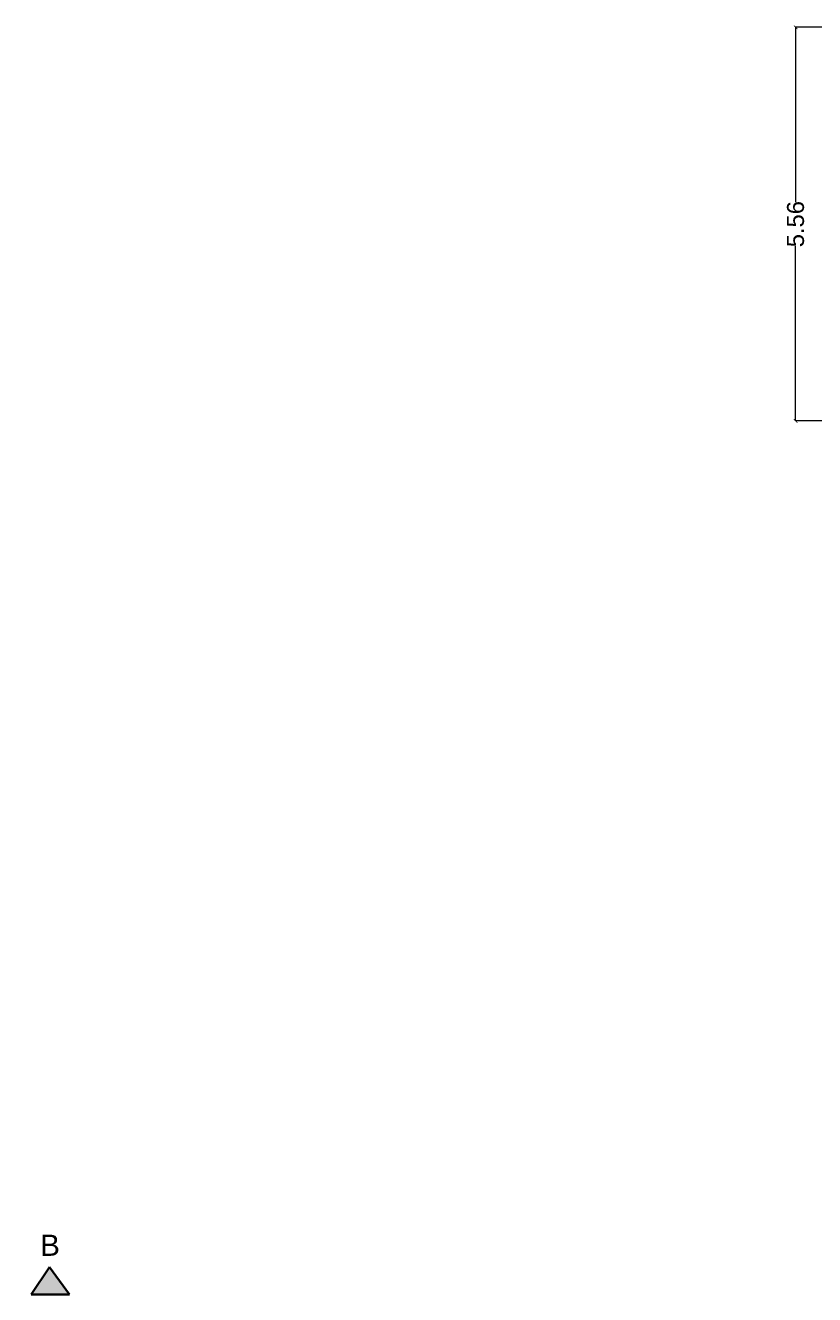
# Model space of a CAD drawing. Header units: metres. Extents: x 0 to 63445, y 32361 to 32804.
# Drawn here: x 63235.55 to 63246.69, y 32696.43 to 32714.37 of the extents above; entities that cross this region are included whole.
import ezdxf

# ---------------------------------------------------------------- set-up
doc = ezdxf.new("R2010")
doc.units = ezdxf.units.M
doc.header["$MEASUREMENT"] = 0
doc.header["$PDMODE"] = 34
doc.header["$PDSIZE"] = -10
doc.layers.get('0').update_dxf_attribs({"lineweight": 25})
for name, color, linetype, lineweight in [('DIM', 56, 'Continuous', 20), ('TEXT-2', 65, 'Continuous', 18), ('wall', 7, 'Continuous', 30)]:
    doc.layers.add(name, color=color, linetype=linetype, lineweight=lineweight)
doc.styles.add('AutoDCRFont', font='arial.ttf')
doc.styles.get("Standard").update_dxf_attribs({"font": 'arial.ttf', "height": 0.4})
doc.styles.add('TNR', font='times.ttf', dxfattribs={"height": 0.5})
doc.dimstyles.new('ARCHANA', dxfattribs={"dimscale": 0, "dimtxt": 0.5, "dimasz": 0.5, "dimexe": 0, "dimexo": 0, "dimgap": 0, "dimtad": 0, "dimzin": 0, "dimdsep": 46, "dimtxsty": 'TNR', "dimblk": 'ARCHTICK', "dimcen": 0.09, "dimclrd": 36, "dimclre": 36, "dimclrt": 7, "dimadec": 0, "dimazin": 0, "dimtfac": 1, "dimtofl": 0, "dimtmove": 0, "dimatfit": 3, "dimldrblk": 'ARCHTICK', "dimfxl": 1, "dimfrac": 2, "dimtolj": 1, "dimtzin": 0, "dimlwd": -1, "dimlwe": -1, "dimarcsym": 0})

# ---------------------------------------------------------------- blocks, each defined once
blk = doc.blocks.new('_ArchTick')
at = {"color": 0, "linetype": 'ByBlock', "const_width": 0.15}
blk.add_lwpolyline([(-0.5, -0.5), (0.5, 0.5)], dxfattribs=at)
blk = doc.blocks.new('*D864')
at = {"layer": 'Defpoints', "color": 0, "ltscale": 3, "transparency": 16777216}
for p in [(63247.283, 32714.342), (63246.424, 32708.779), (63247.283, 32708.779)]:
    blk.add_point(p, dxfattribs=at)
at = {"layer": 'DIM', "ltscale": 3, "transparency": 16777216}
for p, q in [((63247.283, 32714.342), (63246.424, 32714.342)), ((63246.424, 32714.342), (63246.424, 32711.872)), ((63246.424, 32708.779), (63246.424, 32711.248)), ((63247.283, 32708.779), (63246.424, 32708.779))]:
    blk.add_line(p, q, dxfattribs=at)
at = {"layer": 'DIM', "ltscale": 3, "transparency": 16777216, "xscale": 0.05, "yscale": 0.05, "zscale": 0.05}
for p, rotation in [((63246.424, 32714.342), 90), ((63246.424, 32708.779), 270)]:
    blk.add_blockref('_ArchTick', p, dxfattribs=dict(at, rotation=rotation))
at = {"layer": 'DIM', "color": 7, "ltscale": 3, "transparency": 16777216, "insert": (63246.424, 32711.56), "char_height": 0.4, "attachment_point": 5, "rotation": 90}
blk.add_mtext('\\A1;{\\H0.6x;5.56}', dxfattribs=at)
blk = doc.blocks.new('*D869')
at = {"layer": 'Defpoints', "color": 0, "ltscale": 3, "transparency": 16777216}
for p in [(0.832, 32714.342), (63267.277, 32714.342), (0, 32701.59)]:
    blk.add_point(p, dxfattribs=at)
at = {"layer": 'DIM', "ltscale": 3, "transparency": 16777216}
for p, q in [((5.832, 32714.342), (0.832, 32714.342)), ((0.832, 32714.342), (0.832, 32708.36)), ((0.832, 32701.59), (0.832, 32707.571)), ((0, 32701.59), (0.832, 32701.59))]:
    blk.add_line(p, q, dxfattribs=at)
at = {"layer": 'DIM', "ltscale": 3, "transparency": 16777216, "xscale": 0.05, "yscale": 0.05, "zscale": 0.05}
for p, rotation in [((0.832, 32714.342), 90), ((0.832, 32701.59), 270)]:
    blk.add_blockref('_ArchTick', p, dxfattribs=dict(at, rotation=rotation))
at = {"layer": 'DIM', "color": 7, "ltscale": 3, "transparency": 16777216, "insert": (0.832, 32707.966), "char_height": 0.4, "attachment_point": 5, "rotation": 90}
blk.add_mtext('\\A1;{\\H0.6x;12.75}', dxfattribs=at)

msp = doc.modelspace()

# ---------------------------------------------------------------- hatches: boundary and pattern name
at = {"layer": 'wall', "ltscale": 3}
msp.add_hatch(color=252, dxfattribs=at).paths.add_polyline_path([(63235.6251, 32696.4311), (63236.1669, 32696.4311), (63235.8871, 32696.8202)])

# ---------------------------------------------------------------- linework, layer by layer
for p, q in [((63235.8871, 32696.8202), (63235.6251, 32696.4311)), ((63236.1669, 32696.4311), (63235.8871, 32696.8202)), ((63235.6251, 32696.4311), (63236.1669, 32696.4311))]:
    msp.add_line(p, q, dxfattribs=at)

# ---------------------------------------------------------------- texts
at = {"layer": 'TEXT-2', "insert": (63235.7535, 32697.279), "char_height": 0.3, "width": 0.271413, "attachment_point": 1, "style": 'AutoDCRFont'}
msp.add_mtext('B', dxfattribs=at)

# ---------------------------------------------------------------- dimensions: what is measured, and where the dimension line sits
at = {"layer": 'DIM', "ltscale": 3}
for base, p1, p2, picture, middle in [((0.8318, 32714.3415), (0, 32701.5903), (63267.2772, 32714.3415), '*D869', (0.8318, 32707.9659)), ((63246.4235, 32708.7787), (63247.2831, 32714.3415), (63247.2831, 32708.7787), '*D864', (63246.4235, 32711.5601))]:
    dim = msp.add_linear_dim(base=base, p1=p1, p2=p2, angle=90, text='{\\H0.6x;<>}', dimstyle='ARCHANA', override={"dimscale": 1, "dimtxt": 0.278, "dimasz": 0.05, "dimtxsty": 'Standard', "dimclrd": 256, "dimclre": 256, "dimfxl": 5, "dimfxlon": 1, "dimarcsym": 1}, dxfattribs=at)
    dim.commit()
    dim.dimension.update_dxf_attribs({"geometry": picture, "text_midpoint": middle})

doc.saveas('drawing.dxf')
